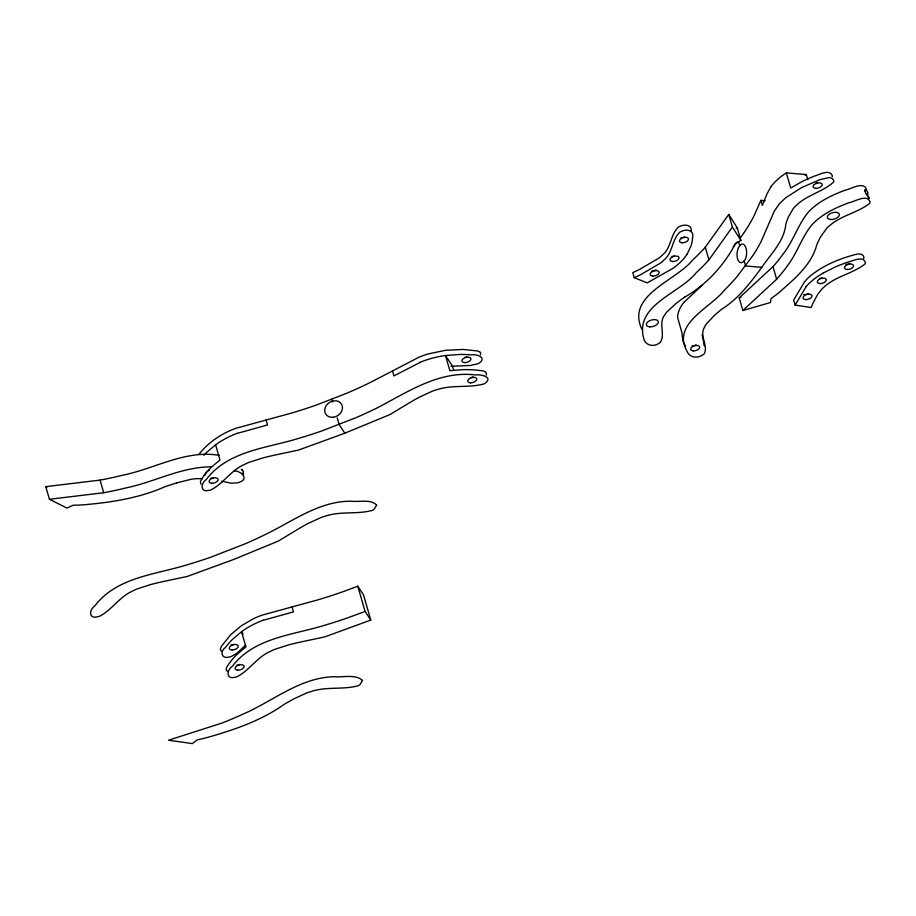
<?xml version="1.0" encoding="UTF-8"?>
<svg xmlns="http://www.w3.org/2000/svg" width="916" height="916" viewBox="0 0 916 916"><rect width="100%" height="100%" fill="white"/><g stroke="black" fill="none" stroke-linecap="round" stroke-linejoin="round"><path stroke-width="1.37" d="M692.565 237.656C694.614 230.5 686.714 228.656 681.733 231.267A6.893 3.687 -16.1 0 0 679.798 232.229C671.668 239.717 672.836 253.377 663.482 260.43A35.804 19.19 -16.1 0 1 660.333 263.201L641.086 274.422A117.717 63.078 -16.1 0 1 634.238 277.674L632.773 272.625A117.717 63.078 -16.1 0 0 639.62 269.361L658.879 258.152A35.804 19.19 -16.1 0 0 662.028 255.381C671.371 248.316 670.203 234.668 678.344 227.168A6.893 3.687 -16.1 0 1 680.267 226.218C684.653 224.111 692.485 224.695 691.133 231.45M864.933 190.986L865.093 190.288M704.221 345.939L702.961 338.451M480.499 354.893L480.545 352.42L478.072 351.046L463.439 349.454L445.691 350.278L428.047 353.954A51.25 27.469 -16.1 0 0 419.047 357.183L370.797 382.212A266.51 142.804 -16.1 0 1 346.511 393.353L316.925 404.838A266.51 142.804 -16.1 0 1 290.841 413.265L235.973 428.276A51.25 27.469 -16.1 0 0 227.26 431.928C216.405 437.184 206.592 444.695 199.07 454.141M486.327 375.102C487.919 369.778 478.919 370.82 475.919 370.041A88.932 47.655 -16.1 0 0 462.958 369.64L449.87 370.694L445.497 355.534A55.166 29.552 -16.1 0 0 420.455 362.163M765.1 200.719L760.875 200.364L754.28 215.352A266.51 142.804 -16.1 0 1 744.914 231.393L740.666 237.507M823.278 273.002L835.094 267.071A88.932 47.655 -16.1 0 1 848.422 261.965C852.991 260.923 863.788 255.301 865.391 262.846A6.893 3.687 -16.1 0 1 864.807 264.151C852.876 273.506 836.606 276.037 824.995 286.216A35.804 19.19 -16.1 0 0 821.938 289.009L817.507 294.677L813.099 302.956A117.717 63.078 -16.1 0 0 811.232 307.513L795.111 305.097L806.023 286.857M687.263 253.892L691.03 245.854A88.932 47.655 -16.1 0 0 692.553 237.656M770.734 187.196L767.07 193.757L762.33 205.413L760.875 200.364M685.065 296.887C704.484 285.838 720.377 269.155 731.873 250.091A112.176 60.101 -16.1 0 0 733.51 247.034L735.124 243.599L740.884 240.427L737.243 227.798L728.758 214.436L705.274 247.228A200.936 107.664 -16.1 0 1 692.565 260.098C676.432 280.536 625.994 295.124 641.738 328.936M728.758 214.436L732.411 227.054L708.927 259.858A200.936 107.664 -16.1 0 1 696.206 272.728C680.141 293.143 635.509 304.673 643.444 337.237C644.406 345.046 652.799 347.576 658.776 343.443A6.893 3.687 -16.1 0 0 660.379 342.286C665.611 334.283 658.043 323.062 664.753 314.932A35.804 19.19 -16.1 0 1 666.825 311.99L675.71 303.78A154.861 82.978 -16.1 0 1 685.053 296.876M203.867 475.69L200.421 481.335L200.913 484.232M761.803 267.346C770.94 253.789 784.245 241.217 785.825 224.168A158.651 85.005 -16.1 0 1 788.264 217.252L793.245 208.596A35.804 19.19 -16.1 0 1 795.958 205.734C806.584 195.085 822.453 192.028 833.446 182.215A6.893 3.687 -16.1 0 0 833.858 180.921L832.564 178.631L829.53 177.475L819.98 179.639L801.603 187.597L785.733 197.73L779.127 204.085L774.238 211.275L761.333 241.068A265.491 142.255 -16.1 0 1 753.215 255.117L736.911 276.746A265.491 142.255 -16.1 0 1 724.178 290.406C710.793 307.639 671.737 323.623 686.828 350.92C689.336 357.778 697.442 358.728 702.847 354.858A6.893 3.687 -16.1 0 0 704.324 353.656C708.48 345.424 698.965 335.645 704.61 327.012A35.804 19.19 -16.1 0 1 706.282 324.058L714.148 315.642A158.651 85.005 -16.1 0 1 721.785 309.161C738.399 298.742 750.296 282.93 761.803 267.346L745.59 265.972L744.124 260.923A9.343 4.786 -83.8 0 1 737.529 258.736A9.343 4.786 -83.8 0 1 739.739 245.706M737.472 241.79L733.373 247.011M684.08 302.257L702.469 284.887M245.66 645.093L236.66 653.452L231.05 656.612A6.893 3.687 -16.1 0 1 228.886 657.104C221.512 659.142 219.703 651.494 225.451 647.44A88.932 47.655 -16.1 0 1 232.698 639.196L241.549 631.719A55.166 29.552 -16.1 0 1 263.339 620.166M866.204 190.368A6.893 3.687 -16.1 0 0 866.513 189.509C863.673 180.704 850.678 189.36 844.999 190.219C831.51 195.314 817.873 201.68 807.992 212.512C797.962 224.947 793.393 240.794 783.581 253.434A200.936 107.664 -16.1 0 1 773.001 266.613L739.212 297.883L742.865 310.501L770.436 302.52L771.032 298.582L775.222 295.525A112.176 60.101 -16.1 0 0 778.795 292.754C793.989 279.346 811.576 265.056 816.82 244.652A154.861 82.978 -16.1 0 1 820.564 236.912L826.701 228.302A35.804 19.19 -16.1 0 1 829.759 225.508C841.369 215.329 857.639 212.798 869.559 203.444A6.893 3.687 -16.1 0 0 870.154 202.138C867.315 193.333 854.33 201.989 848.651 202.848C835.152 207.943 821.515 214.31 811.645 225.141C801.615 237.576 797.035 253.423 787.222 266.064A200.936 107.664 -16.1 0 1 776.642 279.243L742.865 310.501M237.084 654.345L245.923 646.879L241.549 631.719L243.118 634.09M736.166 228.393L737.243 227.798M804.992 175.277L806.332 174.555L807.798 179.605M420.501 362.232L393.949 375.892L392.483 370.843M344.84 433.188L389.85 414.616L409.647 402.674A158.651 85.005 -16.1 0 1 419.391 397.143L432.466 391.109A35.804 19.19 -16.1 0 1 437.275 389.586C452.332 384.56 468.649 388.121 483.717 383.987A6.893 3.687 -16.1 0 0 485.514 382.922C493.392 376.682 480.087 374.186 475.358 374.93C439.119 370.545 407.895 391.853 377.392 407.803A265.491 142.255 -16.1 0 1 356.164 417.593L321.745 430.967A265.491 142.255 -16.1 0 1 298.891 438.295C266.991 448.245 228.244 450.615 206.363 479.4C200.57 483.305 200.02 492.579 208.756 490.404A6.893 3.687 -16.1 0 0 210.932 489.923C223.481 483.591 231.072 470.137 244.297 464.526A35.804 19.19 -16.1 0 1 248.751 462.454L262.835 457.943A158.651 85.005 -16.1 0 1 274.399 455.183L298.673 450.019L344.84 433.188L339.138 424.555L337.225 417.914M370.785 620.086L324.63 636.929L300.356 642.093A158.651 85.005 -16.1 0 0 288.792 644.853L274.708 649.352A35.804 19.19 -16.1 0 0 270.254 651.425C257.018 657.035 249.427 670.489 236.889 676.821A6.893 3.687 -16.1 0 1 234.714 677.313C225.966 679.489 226.515 670.203 232.321 666.298C254.19 637.513 292.937 635.143 324.848 625.193A265.491 142.255 -16.1 0 0 347.691 617.865L365.095 611.464L370.785 620.086L363.503 594.839L357.801 586.206L342.87 591.747A266.51 142.804 -16.1 0 1 316.787 600.163L261.93 615.186A51.25 27.469 -16.1 0 0 253.205 618.838L241.389 625.754L230.66 634.731L221.214 646.559L220.275 649.639L221.386 651.15M237.427 433.337L267.495 424.99L266.041 419.94M263.384 620.235L293.452 611.899L291.998 606.85M176.857 482.824L191.204 479.286A35.804 19.19 -16.1 0 1 196.058 478.713L202.333 478.553M739.212 297.883L740.941 297.379M219.393 455.366C185.547 449.516 154.541 468.889 122.263 475.301A200.936 107.664 -16.1 0 1 100.073 480.099L45.8 486.659L49.441 499.289L66.96 508.071L73.108 505.231L78.581 505.082A112.176 60.101 -16.1 0 0 83.493 504.819C111.008 502.472 138.866 498.155 164.308 487.014A154.861 82.978 -16.1 0 1 176.868 482.835M211.149 466.851C181.414 466.828 154.575 482.091 125.904 487.93A200.936 107.664 -16.1 0 1 103.726 492.728L49.441 499.289M451.015 366.274L470.011 365.495L477.889 363.778A6.893 3.687 -16.1 0 0 479.686 362.725C486.911 357.458 476.412 353.908 471.545 354.881A88.932 47.655 -16.1 0 0 458.584 354.492L445.497 355.534L452.527 366.182L453.626 369.972M770.596 187.196A55.166 29.552 -16.1 0 1 786.375 172.895L806.332 174.555M221.672 481.301L231.05 483.156L237.45 482.904A6.893 3.687 -16.1 0 0 239.557 482.182C249.289 478.828 241.274 471.133 234.336 470.87M634.238 277.674L647.234 282.884L672.779 268.468A55.166 29.552 -16.1 0 0 687.195 253.881M227.603 671.543C223.825 669.447 228.473 664.844 229.824 662.589A88.932 47.655 -16.1 0 1 237.072 654.345M45.8 486.659L46.899 487.209M869.215 198.177L868.7 197.524M868.242 196.791L865.609 193.322M868.517 197.123L869.273 198.165M732.411 227.054L740.884 240.427M786.329 172.861L790.703 188.02L801.924 181.643A88.932 47.655 -16.1 0 1 814.828 175.975C819.637 174.601 829.678 168.716 832.404 175.872A6.893 3.687 -16.1 0 1 832.209 176.719M795.111 305.097L793.645 300.047L804.569 281.807A51.25 27.469 -16.1 0 1 809.847 276.38C823.163 265.319 839.617 258.541 856.265 254.293C859.036 253.354 864.097 254.007 863.937 257.797A6.893 3.687 -16.1 0 1 863.628 258.644M773.001 266.613L776.642 279.243M738.662 241.984L739.75 245.774M705.274 247.228L708.927 259.858M331.844 399.296L332.611 401.964M357.801 586.206L365.095 611.464M100.073 480.099L103.726 492.728M702.721 337.603L702.057 335.05M243.095 472.381L243.221 473.503M867.612 192.784L867.853 194.604M205.539 474.923A6.229 3.332 -16.1 0 1 209.535 470.08M243.45 473.48A4.649 3.733 -89.5 0 1 243.381 474.843M242.431 469.748A3.973 1.248 84.2 0 1 243.312 472.129M241.355 469.278A4.649 1.935 -74 0 1 241.721 470.091M203.856 455.298A88.932 47.655 -16.1 0 1 206.753 452.286L215.604 444.821L219.977 459.969L211.138 467.446A88.932 47.655 -16.1 0 0 203.879 475.69M215.661 444.844A55.166 29.552 -16.1 0 1 237.393 433.257M466.771 356.828A4.672 2.508 -16.1 0 1 464.71 357.458M472.988 376.854A4.672 2.508 -16.1 0 1 470.538 377.655M213.588 477.637A4.672 2.508 -16.1 0 1 210.989 478.198M233.706 644.337A4.672 2.508 -16.1 0 1 231.118 644.898M239.534 664.535A4.672 2.508 -16.1 0 1 236.946 665.108M739.67 245.454A9.343 4.74 -86.9 0 1 746.071 248.27A9.343 4.74 -86.9 0 1 744.181 261.117M817.587 182.719A4.672 2.508 -16.1 0 1 815.755 183.2M683.943 302.246A55.166 29.552 -16.1 0 0 677.577 317.337L681.87 332.508L682.729 339.905A88.932 47.655 -16.1 0 0 685.649 346.317M696 344.885A4.672 2.508 -16.1 0 1 692.061 345.847M674.302 255.953A4.672 2.508 -16.1 0 1 671.989 256.446M656.028 269.762A4.672 2.508 -16.1 0 1 651.723 271.033M684.584 236.866A4.672 2.508 -16.1 0 1 682.832 237.496M681.435 237.713A4.672 2.508 -16.1 0 1 681 237.725M868.677 197.879A4.179 1.397 86.9 0 1 867.589 194.787M865.838 193.276A3.973 2.061 49 0 1 865.048 191.055M864.887 189.704A4.649 1.878 71.5 0 1 867.83 192.543M805.897 286.845A55.166 29.552 -16.1 0 1 823.324 273.025M821.847 277.926A4.672 2.508 -16.1 0 1 819.557 278.487M808.37 293.555A4.672 2.508 -16.1 0 1 806.618 294.254M805.233 294.505A4.672 2.508 -16.1 0 1 803.641 294.483M849.876 263.442A4.672 2.508 -16.1 0 1 845.903 264.438M362.496 680.462L359.862 684.721A6.893 3.687 -16.1 0 1 358.064 685.775C342.996 689.92 326.68 686.359 311.623 691.385A35.804 19.19 -16.1 0 0 306.814 692.908L293.738 698.942A158.651 85.005 -16.1 0 0 283.994 704.461C261.323 720.64 234.507 729.686 207.955 737.311A112.176 60.101 -16.1 0 1 202.894 738.605L197.169 739.922L192.371 743.586L168.487 740.22L222.107 723.01A200.936 107.664 -16.1 0 0 242.751 714.24C272.819 701.324 299.647 677.714 333.779 676.718C342.618 677.611 355.717 673.89 362.496 680.462M376.648 505.082L374.026 509.353A6.893 3.687 -16.1 0 1 372.228 510.407C357.16 514.552 340.844 510.991 325.787 516.006A35.804 19.19 -16.1 0 0 320.978 517.529L307.902 523.563A154.861 82.978 -16.1 0 0 297.105 529.723L278.372 541.035L233.351 559.607L187.185 576.45L164.216 581.339A154.861 82.978 -16.1 0 0 151.346 584.374L137.263 588.873A35.804 19.19 -16.1 0 0 132.82 590.946C119.584 596.568 111.992 610.022 99.443 616.342A6.893 3.687 -16.1 0 1 97.279 616.834C88.531 619.01 89.081 609.724 94.875 605.831C116.756 577.034 155.502 574.675 187.402 564.725A265.491 142.255 -16.1 0 0 210.256 557.386L244.686 544.024A265.491 142.255 -16.1 0 0 265.915 534.234C293.212 521.021 319.272 501.052 350.988 501.189C358.854 502.266 370.831 498.854 376.648 505.082M333.046 417.284A9.343 7.775 -33.4 0 0 341.554 404.174A9.343 7.775 -33.4 0 0 326.176 405.696A9.343 7.775 -33.4 0 0 333.046 417.284M464.71 362.61A4.672 2.508 -16.1 0 0 470.927 358.625A4.672 2.508 -16.1 0 0 463.645 358.408A4.672 2.508 -16.1 0 0 464.71 362.61M470.538 382.819A4.672 2.508 -16.1 0 0 476.755 378.835A4.672 2.508 -16.1 0 0 469.473 378.617A4.672 2.508 -16.1 0 0 470.538 382.819M211.905 483.259A4.672 2.508 -16.1 0 0 218.111 479.274A4.672 2.508 -16.1 0 0 210.84 479.057A4.672 2.508 -16.1 0 0 211.905 483.259M232.023 649.959A4.672 2.508 -16.1 0 0 238.24 645.975A4.672 2.508 -16.1 0 0 230.958 645.757A4.672 2.508 -16.1 0 0 232.023 649.959M237.851 670.157A4.672 2.508 -16.1 0 0 244.068 666.184A4.672 2.508 -16.1 0 0 236.786 665.955A4.672 2.508 -16.1 0 0 237.851 670.157M815.801 188.33A4.672 2.508 -16.1 0 0 822.133 184.414A4.672 2.508 -16.1 0 0 814.919 184.082A4.672 2.508 -16.1 0 0 815.801 188.33M693.378 350.885A4.672 2.508 -16.1 0 0 699.698 346.969A4.672 2.508 -16.1 0 0 692.485 346.637A4.672 2.508 -16.1 0 0 693.378 350.885M649.81 326.852A6.229 3.332 -16.1 0 0 658.386 321.711A6.229 3.332 -16.1 0 0 648.872 321.115A6.229 3.332 -16.1 0 0 649.81 326.852M672.539 261.495A4.672 2.508 -16.1 0 0 679.042 257.682A4.672 2.508 -16.1 0 0 671.955 257.167A4.672 2.508 -16.1 0 0 672.539 261.495M652.707 276.071A4.672 2.508 -16.1 0 0 659.211 272.258A4.672 2.508 -16.1 0 0 652.135 271.743A4.672 2.508 -16.1 0 0 652.707 276.071M681.985 242.763A4.672 2.508 -16.1 0 0 688.488 238.95A4.672 2.508 -16.1 0 0 681.412 238.435A4.672 2.508 -16.1 0 0 681.985 242.763M830.732 219.519A6.229 3.332 -16.1 0 0 839.399 214.436A6.229 3.332 -16.1 0 0 829.953 213.749A6.229 3.332 -16.1 0 0 830.732 219.519M820.06 283.571A4.672 2.508 -16.1 0 0 826.312 279.609A4.672 2.508 -16.1 0 0 819.053 279.357A4.672 2.508 -16.1 0 0 820.06 283.571M805.748 299.589A4.672 2.508 -16.1 0 0 811.988 295.628A4.672 2.508 -16.1 0 0 804.729 295.376A4.672 2.508 -16.1 0 0 805.748 299.589M847.254 269.487A4.672 2.508 -16.1 0 0 853.506 265.526A4.672 2.508 -16.1 0 0 846.247 265.262A4.672 2.508 -16.1 0 0 847.254 269.487"/></g></svg>
